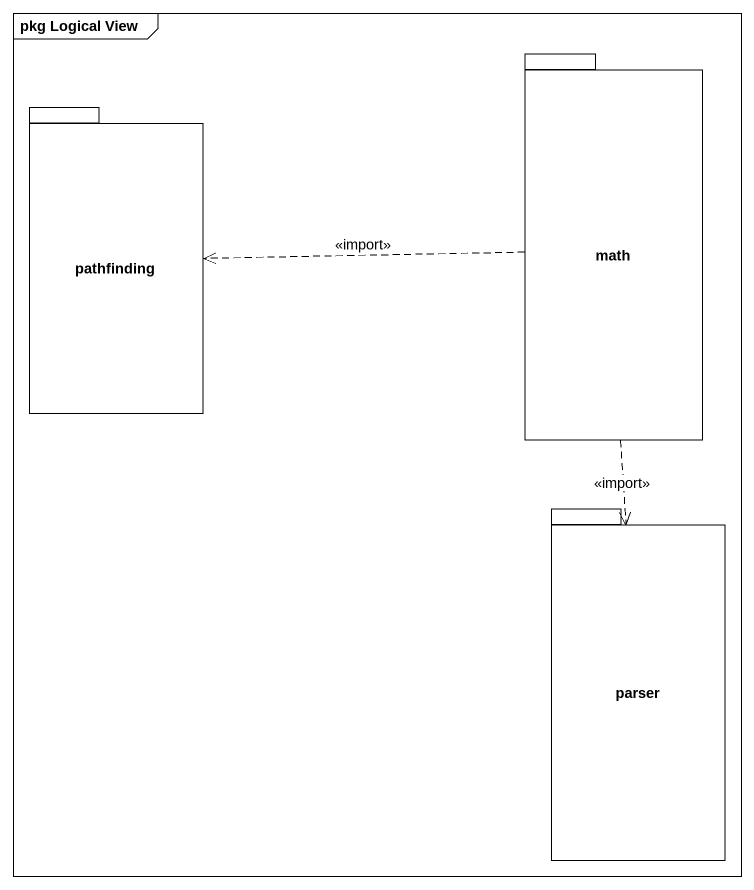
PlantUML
@startuml
mainframe pkg Logical View
package math {
}
package pathfinding {
}
package parser {
}
math .left.> pathfinding : <<import>>
math ..> parser : <<import>>
@enduml
